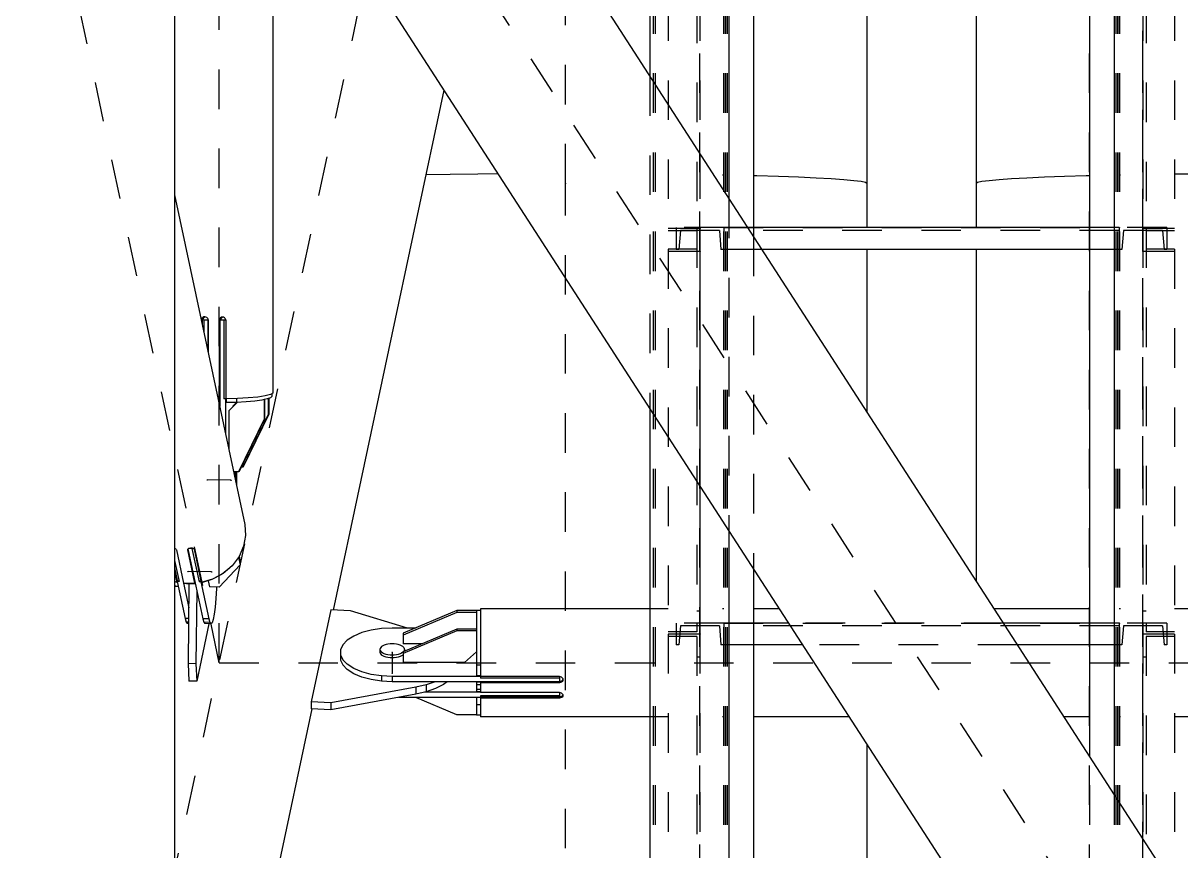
# Model space of a CAD drawing. Header units: millimetres. Extents: x 149919 to 150445, y 136651 to 136866.
# Drawn here: x 150260.593 to 150263.519, y 136713 to 136715.093 of the extents above; entities that cross this region are included whole.
import ezdxf

# ---------------------------------------------------------------- set-up
doc = ezdxf.new("R2010")
doc.units = ezdxf.units.MM
doc.header["$LTSCALE"] = 0.25
for name, pattern in [('CENTER', [50.8, 31.75, -6.35, 6.35, -6.35]), ('XKITLINE00', [0]), ('XKITLINE02', [4, 2, -2]), ('XKITLINE03', [6, 3, -1, 1, -1])]:
    doc.linetypes.add(name, pattern=pattern)

# ---------------------------------------------------------------- blocks, each defined once
blk = doc.blocks.new('çatıı')
at = {"color": 8, "linetype": 'CENTER'}
for p, q in [((12015, 6431.43), (12015, 8100.54)), ((11927.5, 6310.27), (11927.5, 7130.27)), ((11840, 5900.27), (12015, 6720.27)), ((11927.5, 6310.27), (11840, 6720.27)), ((12370, 5900.27), (11840, 6720.27)), ((12015, 4763.35), (12015, 6431.43)), ((11930.48, 6356.42), (11924.51, 6356.49)), ((11925.57, 6333.24), (11919.6, 6333.32)), ((11971.21, 6312.93), (11971.21, 6307.62)), ((11927.5, 6310.27), (12282.5, 6310.27))]:
    blk.add_line(p, q, dxfattribs=at)
at = {"color": 116, "linetype": 'XKITLINE02', "true_color": 0x136734}
for p, q in [((12037.15, 7919.31), (12037.16, 6234.33)), ((12037.69, 7919.31), (12037.69, 6234.33)), ((12054.92, 7919.31), (12054.93, 6234.33)), ((12055, 7919.31), (12055, 6234.33)), ((12055.45, 7919.31), (12055.46, 6234.33)), ((12055.85, 7919.31), (12055.85, 6234.33)), ((12147.48, 7919.31), (12147.48, 6234.33)), ((12153.68, 7919.31), (12153.68, 6234.33)), ((12154.13, 7919.31), (12154.13, 6234.33)), ((12154.53, 7919.31), (12154.53, 6234.33)), ((12154.98, 7919.31), (12154.98, 6234.33)), ((12155.07, 7919.31), (12155.06, 6234.33)), ((12041, 6517.52), (12041, 6419.49)), ((12048.2, 6516.94), (12048.2, 6414.27)), ((12049, 6517.52), (12049, 6414.27)), ((12160.98, 6517.52), (12160.98, 6414.27)), ((12161.78, 6516.94), (12161.78, 6414.27)), ((12168.98, 6517.52), (12168.98, 6419.49)), ((12036.31, 6458.54), (12036.31, 6374.55)), ((12049, 6438.9), (12049, 6420.07)), ((12056.31, 6427.6), (12056.31, 6343.61)), ((12043, 6420.27), (12043, 6414.77)), ((12055, 6420.27), (12043, 6420.27)), ((12043, 6420.27), (12043, 6414.77)), ((12055, 6420.27), (12055, 6414.77)), ((12062.5, 6420.27), (12055, 6420.27)), ((12055, 6420.27), (12055, 6414.77)), ((12055, 6420.27), (12055, 6414.77)), ((12154.98, 6420.27), (12147.48, 6420.27)), ((12154.98, 6420.27), (12154.98, 6414.77)), ((12154.98, 6420.27), (12154.98, 6414.77)), ((12166.98, 6420.27), (12154.98, 6420.27)), ((12154.98, 6420.27), (12154.98, 6414.77)), ((12166.98, 6420.27), (12166.98, 6414.77)), ((12166.98, 6420.27), (12166.98, 6414.77)), ((12049, 6420.07), (12041, 6420.07)), ((12048.2, 6419.49), (12041, 6419.49)), ((12044.07, 6419.57), (12043.68, 6414.77)), ((12044.07, 6419.57), (12043.68, 6414.77)), ((12053.94, 6419.57), (12044.07, 6419.57)), ((12049, 6420.09), (12048.2, 6420.09)), ((12048.2, 6420.09), (12048.2, 6318.11)), ((12049, 6420.09), (12049, 6317.52)), ((12053.94, 6419.57), (12054.32, 6414.77)), ((12053.94, 6419.57), (12054.32, 6414.77)), ((12154.98, 6419.57), (12055, 6419.57)), ((12062.5, 6418.01), (12062.5, 6334.02)), ((12156.05, 6419.57), (12155.66, 6414.77)), ((12156.05, 6419.57), (12155.66, 6414.77)), ((12165.92, 6419.57), (12156.05, 6419.57)), ((12160.98, 6420.09), (12160.98, 6317.52)), ((12161.78, 6420.09), (12160.98, 6420.09)), ((12168.98, 6420.07), (12160.98, 6420.07)), ((12161.78, 6420.09), (12161.78, 6318.11)), ((12168.98, 6419.49), (12161.78, 6419.49)), ((12165.92, 6419.57), (12166.3, 6414.77)), ((12165.92, 6419.57), (12166.3, 6414.77)), ((12048.2, 6414.84), (12041, 6414.84)), ((12041, 6414.84), (12041, 6317.52)), ((12043.68, 6414.77), (12043, 6414.77)), ((12055, 6414.77), (12054.32, 6414.77)), ((12064.6, 6414.77), (12055, 6414.77)), ((12154.98, 6414.77), (12147.48, 6414.77)), ((12155.66, 6414.77), (12154.98, 6414.77)), ((12168.98, 6414.84), (12161.78, 6414.84)), ((12166.98, 6414.77), (12166.3, 6414.77)), ((12168.98, 6414.84), (12168.98, 6317.52)), ((12049, 6414.26), (12041, 6414.26)), ((12049, 6414.27), (12048.2, 6414.27)), ((12161.78, 6414.27), (12160.98, 6414.27)), ((12168.98, 6414.26), (12160.98, 6414.26)), ((12049, 6408.53), (12049, 6317.52)), ((12049, 6323.35), (12048.2, 6323.35)), ((12161.78, 6323.35), (12160.98, 6323.35)), ((12048.2, 6318.11), (12041, 6318.11)), ((12043, 6320.27), (12043, 6314.77)), ((12055, 6320.27), (12043, 6320.27)), ((12043, 6320.27), (12043, 6314.77)), ((12044.07, 6319.57), (12043.68, 6314.77)), ((12044.07, 6319.57), (12043.68, 6314.77)), ((12053.94, 6319.57), (12044.07, 6319.57)), ((12053.94, 6319.57), (12054.32, 6314.77)), ((12053.94, 6319.57), (12054.32, 6314.77)), ((12055, 6320.27), (12055, 6314.77)), ((12062.5, 6320.27), (12055, 6320.27)), ((12055, 6320.27), (12055, 6314.77)), ((12055, 6320.27), (12055, 6314.77)), ((12154.98, 6319.57), (12055, 6319.57)), ((12125.67, 6320.27), (12071.39, 6320.27)), ((12154.98, 6320.27), (12147.48, 6320.27)), ((12154.98, 6320.27), (12154.98, 6314.77)), ((12154.98, 6320.27), (12154.98, 6314.77)), ((12166.98, 6320.27), (12154.98, 6320.27)), ((12154.98, 6320.27), (12154.98, 6314.77)), ((12156.05, 6319.57), (12155.66, 6314.77)), ((12156.05, 6319.57), (12155.66, 6314.77)), ((12165.92, 6319.57), (12156.05, 6319.57)), ((12168.98, 6318.11), (12161.78, 6318.11)), ((12165.92, 6319.57), (12166.3, 6314.77)), ((12165.92, 6319.57), (12166.3, 6314.77)), ((12166.98, 6320.27), (12166.98, 6314.77)), ((12166.98, 6320.27), (12166.98, 6314.77)), ((12041, 6317.52), (12041, 6234.33)), ((12049, 6317.52), (12041, 6317.52)), ((12049, 6317.52), (12041, 6317.52)), ((12048.2, 6316.94), (12041, 6316.94)), ((12048.2, 6316.94), (12048.2, 6217.17)), ((12049, 6317.52), (12049, 6234.33)), ((12160.98, 6317.52), (12160.98, 6214.27)), ((12168.98, 6317.52), (12160.98, 6317.52)), ((12168.98, 6317.52), (12160.98, 6317.52)), ((12161.78, 6316.94), (12161.78, 6214.27)), ((12168.98, 6316.94), (12161.78, 6316.94)), ((12168.98, 6317.52), (12168.98, 6219.49)), ((12043.68, 6314.77), (12043, 6314.77)), ((12055, 6314.77), (12054.32, 6314.77)), ((12062.5, 6314.77), (12055, 6314.77)), ((12129.23, 6314.77), (12074.94, 6314.77)), ((12154.98, 6314.77), (12147.48, 6314.77)), ((12155.66, 6314.77), (12154.98, 6314.77)), ((12166.98, 6314.77), (12166.3, 6314.77)), ((12049, 6311.72), (12048.2, 6311.72)), ((12161.78, 6311.72), (12160.98, 6311.72))]:
    blk.add_line(p, q, dxfattribs=at)
at = {"color": 1, "linetype": 'XKITLINE03'}
for p, q in [((12049.01, 6234.33), (12049, 7919.31)), ((12055, 7919.31), (12055, 6234.33)), ((12147.48, 6234.33), (12147.48, 7919.31)), ((12160.98, 6234.33), (12160.98, 7919.31)), ((12049, 6517.52), (12049, 6420.07)), ((12160.98, 6420.07), (12160.98, 6517.52)), ((12055, 6420.27), (12154.98, 6420.27)), ((12055, 6420.27), (12055, 6420.27)), ((12154.98, 6420.27), (12154.98, 6420.27)), ((12049, 6414.26), (12049, 6317.52)), ((12160.98, 6317.52), (12160.98, 6414.26)), ((12055, 6320.27), (12154.98, 6320.27)), ((12055, 6320.27), (12055, 6320.27)), ((12154.98, 6320.27), (12154.98, 6320.27)), ((12049, 6317.52), (12049, 6220.07)), ((12160.98, 6220.07), (12160.98, 6317.52))]:
    blk.add_line(p, q, dxfattribs=at)
at = {"color": 7, "linetype": 'XKITLINE00'}
for p, q in [((12036.31, 6697.45), (12036.31, 6458.54)), ((12056.31, 6697.45), (12056.31, 6427.6)), ((12062.5, 6697.45), (12062.5, 6418.01)), ((12147.48, 6697.45), (12147.48, 6286.53)), ((12153.68, 6697.45), (12153.68, 6276.94)), ((12147.48, 6420.27), (12062.5, 6420.27)), ((12147.48, 6414.77), (12064.6, 6414.77)), ((12036.31, 6374.55), (12036.31, 6234.33)), ((12056.31, 6343.61), (12056.31, 6234.33)), ((12062.5, 6334.02), (12062.5, 6234.33)), ((12071.39, 6320.27), (12062.5, 6320.27)), ((12147.48, 6320.27), (12125.67, 6320.27)), ((12074.94, 6314.77), (12062.5, 6314.77)), ((12147.48, 6314.77), (12129.23, 6314.77))]:
    blk.add_line(p, q, dxfattribs=at)
at = {"color": 8, "linetype": 'XKITLINE00'}
for p, q in [((11986.35, 6535.83), (12262.11, 6109.19)), ((11941.07, 6519.86), (11941.07, 6378.42)), ((12091.2, 6514.77), (12091.2, 6431.43)), ((12118.8, 6514.77), (12118.8, 6431.43)), ((11947.88, 6511.36), (12223.64, 6084.72)), ((11916.2, 6508.24), (11916.2, 5936.52)), ((11984.3, 6455.02), (11956.25, 6323.6)), ((11985.83, 6433.73), (11979.74, 6433.63)), ((11992.88, 6433.81), (11985.83, 6433.73)), ((11997.98, 6433.85), (11992.88, 6433.81)), ((12055, 6433.54), (12054.72, 6433.55)), ((12063.34, 6433.35), (12062.5, 6433.37)), ((12068.88, 6433.19), (12063.34, 6433.35)), ((12073.9, 6433.01), (12068.88, 6433.19)), ((12073.9, 6433.01), (12068.88, 6433.19)), ((12078.35, 6432.81), (12073.9, 6433.01)), ((12078.35, 6432.81), (12073.9, 6433.01)), ((12082.2, 6432.6), (12078.35, 6432.81)), ((12082.2, 6432.6), (12078.35, 6432.81)), ((12085.39, 6432.38), (12082.2, 6432.6)), ((12085.39, 6432.38), (12082.2, 6432.6)), ((12087.91, 6432.15), (12085.39, 6432.38)), ((12087.91, 6432.15), (12085.39, 6432.38)), ((12089.73, 6431.91), (12087.91, 6432.15)), ((12089.73, 6431.91), (12087.91, 6432.15)), ((12122.08, 6432.15), (12120.26, 6431.91)), ((12122.08, 6432.15), (12120.26, 6431.91)), ((12124.6, 6432.38), (12122.08, 6432.15)), ((12124.6, 6432.38), (12122.08, 6432.15)), ((12127.79, 6432.6), (12124.6, 6432.38)), ((12127.79, 6432.6), (12124.6, 6432.38)), ((12131.64, 6432.81), (12127.79, 6432.6)), ((12131.64, 6432.81), (12127.79, 6432.6)), ((12136.09, 6433.01), (12131.64, 6432.81)), ((12136.09, 6433.01), (12131.64, 6432.81)), ((12141.11, 6433.19), (12136.09, 6433.01)), ((12141.11, 6433.19), (12136.09, 6433.01)), ((12146.65, 6433.35), (12141.11, 6433.19)), ((12147.48, 6433.37), (12146.65, 6433.35)), ((12155.27, 6433.55), (12154.98, 6433.54)), ((12172.88, 6433.81), (12168.98, 6433.77)), ((12090.83, 6431.67), (12089.73, 6431.91)), ((12090.83, 6431.67), (12089.73, 6431.91)), ((12091.2, 6431.43), (12090.83, 6431.67)), ((12091.2, 6431.43), (12090.83, 6431.67)), ((12091.2, 6431.43), (12091.2, 6420.27)), ((12119.16, 6431.67), (12118.8, 6431.43)), ((12119.16, 6431.67), (12118.8, 6431.43)), ((12118.8, 6431.43), (12118.8, 6420.27)), ((12120.26, 6431.91), (12119.16, 6431.67)), ((12120.26, 6431.91), (12119.16, 6431.67)), ((11916.2, 6428.61), (11933.99, 6345.24)), ((12091.2, 6414.77), (12091.2, 6373.62)), ((12118.8, 6414.77), (12118.8, 6330.92)), ((11923.07, 6397.17), (11923.01, 6396.91)), ((11923.08, 6396.98), (11923.01, 6396.91)), ((11923.01, 6396.91), (11923.01, 6396.67)), ((11923.17, 6397.4), (11923.07, 6397.17)), ((11923.12, 6397.24), (11923.08, 6396.98)), ((11923.08, 6396.98), (11923.08, 6396.36)), ((11923.22, 6397.45), (11923.12, 6397.24)), ((11923.84, 6397.73), (11923.16, 6396.96)), ((11923.58, 6396.92), (11923.16, 6396.96)), ((11923.16, 6396.96), (11923.16, 6395.98)), ((11923.35, 6397.58), (11923.17, 6397.4)), ((11923.59, 6397.69), (11923.35, 6397.58)), ((11923.58, 6396.92), (11923.58, 6394)), ((11924.62, 6396.91), (11923.58, 6396.92)), ((11923.85, 6397.73), (11923.59, 6397.69)), ((11924.1, 6397.68), (11923.85, 6397.73)), ((11924.34, 6397.55), (11924.1, 6397.68)), ((11924.34, 6397.55), (11924.52, 6397.36)), ((11924.52, 6397.36), (11924.64, 6397.12)), ((11924.67, 6396.96), (11924.62, 6396.91)), ((11924.62, 6396.91), (11924.62, 6389.12)), ((11924.64, 6397.12), (11924.68, 6396.86)), ((11924.68, 6396.86), (11924.68, 6388.85)), ((11927.51, 6397.09), (11927.47, 6396.83)), ((11927.53, 6396.9), (11927.47, 6396.83)), ((11927.47, 6396.83), (11927.47, 6376.97)), ((11927.63, 6397.32), (11927.51, 6397.09)), ((11927.57, 6397.16), (11927.51, 6397.09)), ((11927.57, 6397.16), (11927.53, 6396.9)), ((11927.53, 6396.9), (11927.53, 6377.04)), ((11927.68, 6397.38), (11927.57, 6397.16)), ((11928.31, 6397.67), (11927.61, 6396.87)), ((11928.65, 6396.86), (11927.61, 6396.87)), ((11927.61, 6396.87), (11927.61, 6375.14)), ((11927.82, 6397.51), (11927.63, 6397.32)), ((11928.06, 6397.63), (11927.82, 6397.51)), ((11928.32, 6397.67), (11928.06, 6397.63)), ((11928.58, 6397.63), (11928.32, 6397.67)), ((11928.82, 6397.51), (11928.58, 6397.63)), ((11929.12, 6396.88), (11928.65, 6396.86)), ((11928.65, 6396.86), (11928.65, 6377)), ((11929.01, 6397.32), (11928.82, 6397.51)), ((11929.01, 6397.32), (11929.11, 6397.09)), ((11929.11, 6397.09), (11929.18, 6396.83)), ((11929.16, 6396.92), (11929.12, 6396.88)), ((11929.12, 6396.88), (11929.12, 6377.03)), ((11929.18, 6396.83), (11929.18, 6376.97)), ((11927.61, 6380.15), (11927.53, 6380.15)), ((11927.47, 6376.97), (11927.22, 6376.97)), ((11927.53, 6377.04), (11927.47, 6376.97)), ((11927.61, 6377.13), (11927.5, 6377.01)), ((11927.5, 6377.01), (11927.5, 6376.02)), ((11929.12, 6377.03), (11928.65, 6377)), ((11929.1, 6377), (11928.65, 6377)), ((11929.12, 6377.03), (11929.1, 6377)), ((11929.1, 6377), (11929.1, 6368.15)), ((11932.09, 6377.06), (11929.18, 6376.97)), ((11929.22, 6376.98), (11929.22, 6376.03)), ((11931.86, 6377.05), (11931.86, 6376.1)), ((11934.83, 6377.22), (11932.09, 6377.06)), ((11936.49, 6376.44), (11934.32, 6376.24)), ((11937.21, 6377.45), (11934.83, 6377.22)), ((11938.29, 6376.68), (11936.49, 6376.44)), ((11939.1, 6377.73), (11937.21, 6377.45)), ((11938.83, 6376.8), (11938.29, 6376.68)), ((11938.85, 6376.8), (11938.83, 6376.8)), ((11939.63, 6376.96), (11938.85, 6376.8)), ((11938.85, 6376.8), (11938.85, 6371.83)), ((11938.85, 6376.8), (11938.85, 6376.8)), ((11938.95, 6376.82), (11938.95, 6371.95)), ((11940.41, 6378.07), (11939.1, 6377.73)), ((11940.46, 6377.27), (11939.63, 6376.96)), ((11939.9, 6377.07), (11939.9, 6373.02)), ((11940.01, 6377.11), (11940.01, 6373.14)), ((11941.07, 6378.42), (11940.41, 6378.07)), ((11940.75, 6377.6), (11940.46, 6377.27)), ((11940.75, 6378.25), (11940.75, 6377.6)), ((11927.5, 6376.02), (11927.42, 6376.02)), ((11927.61, 6376.14), (11927.5, 6376.02)), ((11931.86, 6376.1), (11929.22, 6376.03)), ((11932.12, 6376.12), (11929.9, 6373.93)), ((11929.9, 6373.93), (11929.9, 6364.4)), ((11932.1, 6376.12), (11930, 6374.05)), ((11931.95, 6376.11), (11930.95, 6375.12)), ((11930.95, 6375.12), (11930.95, 6374.99)), ((11931.94, 6376.11), (11931.06, 6375.24)), ((11934.32, 6376.24), (11931.86, 6376.1)), ((11931.86, 6376.1), (11931.86, 6376.03)), ((11938.85, 6371.83), (11932.38, 6358.51)), ((11938.95, 6371.95), (11932.49, 6358.63)), ((11939.9, 6373.02), (11933.44, 6359.7)), ((11940.01, 6373.14), (11933.54, 6359.82)), ((11938.95, 6371.95), (11938.85, 6371.83)), ((11940.01, 6373.14), (11939.9, 6373.02)), ((11933.44, 6359.7), (11933.01, 6359.71)), ((11933.54, 6359.82), (11933.44, 6359.7)), ((11932.38, 6358.51), (11931.15, 6358.53)), ((11931.54, 6358.52), (11931.56, 6358.27)), ((11931.56, 6358.27), (11931.58, 6357.81)), ((11931.58, 6357.81), (11931.6, 6357.31)), ((11931.6, 6357.31), (11931.6, 6356.78)), ((11931.6, 6356.78), (11931.6, 6356.44)), ((11931.86, 6357.98), (11931.83, 6355.35)), ((11931.86, 6358.52), (11931.86, 6357.98)), ((11932.49, 6358.63), (11932.38, 6358.51)), ((11933.99, 6345.24), (11934.16, 6342.48)), ((11934.16, 6342.48), (11933.65, 6339.73)), ((11916.24, 6339.16), (11916.2, 6339.18)), ((11916.45, 6339.06), (11916.24, 6339.16)), ((11916.59, 6338.95), (11916.45, 6339.06)), ((11916.59, 6338.95), (11916.65, 6338.84)), ((11916.65, 6338.84), (11918.45, 6330.43)), ((11919.45, 6338.91), (11919.44, 6338.8)), ((11919.44, 6338.8), (11921.23, 6330.39)), ((11919.55, 6339.02), (11919.45, 6338.91)), ((11919.54, 6339.01), (11921.26, 6330.94)), ((11919.73, 6339.12), (11919.55, 6339.02)), ((11919.58, 6339.04), (11923.35, 6321.37)), ((11919.95, 6339.19), (11919.73, 6339.12)), ((11920.6, 6339.14), (11919.82, 6339.15)), ((11920.21, 6339.23), (11919.95, 6339.19)), ((11920.48, 6339.24), (11920.21, 6339.23)), ((11920.72, 6339.21), (11920.48, 6339.24)), ((11920.73, 6339.21), (11920.6, 6339.14)), ((11920.6, 6339.14), (11922.39, 6330.73)), ((11920.93, 6339.15), (11920.72, 6339.21)), ((11921.05, 6339.06), (11920.93, 6339.15)), ((11921.05, 6339.06), (11921.14, 6338.97)), ((11921.14, 6338.97), (11922.93, 6330.56)), ((11933.65, 6339.73), (11932.49, 6337.12)), ((11916.2, 6336.1), (11917.33, 6330.8)), ((11932.49, 6337.12), (11930.73, 6334.8)), ((11932.34, 6336.93), (11932.75, 6334.99)), ((11932.53, 6337.21), (11932.81, 6335.9)), ((11932.81, 6335.9), (11932.75, 6334.99)), ((11916.2, 6334.3), (11916.89, 6331.04)), ((11916.2, 6334.05), (11916.8, 6331.21)), ((11916.2, 6333.31), (11916.77, 6330.64)), ((11928.03, 6332.54), (11925.64, 6331.29)), ((11928.46, 6332.86), (11925.79, 6331.42)), ((11932.75, 6334.99), (11927.5, 6329.4)), ((11928.39, 6332.83), (11928.03, 6332.54)), ((11930.73, 6334.8), (11928.46, 6332.86)), ((11930.11, 6334.19), (11928.74, 6333.1)), ((11930.35, 6334.47), (11930.11, 6334.19)), ((11916.77, 6330.64), (11916.2, 6330.83)), ((11916.88, 6330.58), (11916.2, 6330.82)), ((11916.56, 6329.54), (11916.2, 6329.81)), ((11917.15, 6329.53), (11916.56, 6329.54)), ((11916.8, 6331.21), (11916.77, 6330.64)), ((11916.81, 6331.4), (11916.79, 6331)), ((11916.79, 6331), (11916.88, 6330.58)), ((11916.89, 6331.04), (11916.88, 6330.8)), ((11917.33, 6330.8), (11916.88, 6330.8)), ((11916.88, 6330.8), (11918.88, 6321.43)), ((11916.89, 6330.75), (11916.88, 6330.58)), ((11917.33, 6330.8), (11916.89, 6331.04)), ((11918.44, 6330.43), (11919.78, 6324.18)), ((11919.83, 6330.27), (11918.45, 6330.43)), ((11918.53, 6330.42), (11918.55, 6330.3)), ((11919.25, 6330.24), (11918.55, 6330.3)), ((11919.22, 6330.34), (11919.25, 6330.24)), ((11919.94, 6330.21), (11919.25, 6330.24)), ((11919.85, 6330.21), (11919.61, 6310.05)), ((11921.23, 6330.39), (11919.83, 6330.27)), ((11920.64, 6330.22), (11919.94, 6330.21)), ((11920.61, 6330.34), (11920.64, 6330.22)), ((11921.34, 6330.26), (11920.64, 6330.22)), ((11921.26, 6330.94), (11921.23, 6330.39)), ((11921.27, 6331.11), (11921.25, 6330.68)), ((11921.25, 6330.68), (11921.34, 6330.26)), ((11921.36, 6330.69), (11921.34, 6330.26)), ((11922.85, 6330.96), (11922.39, 6330.73)), ((11922.84, 6330.73), (11922.39, 6330.73)), ((11922.85, 6330.92), (11922.84, 6330.73)), ((11922.84, 6330.73), (11924.84, 6321.36)), ((11925.79, 6331.42), (11922.93, 6330.56)), ((11923.03, 6330.59), (11923.04, 6330.51)), ((11925.64, 6331.29), (11923.04, 6330.51)), ((11924.68, 6331), (11925.01, 6329.43)), ((11925.63, 6331.37), (11925.64, 6331.29)), ((11921.82, 6328.56), (11921.6, 6310.02)), ((11927.5, 6329.4), (11925.01, 6329.43)), ((11926.81, 6329.01), (11926.66, 6326.52)), ((11926.83, 6329.4), (11926.81, 6329.01)), ((11926.46, 6324.33), (11926.22, 6322.53)), ((11926.66, 6326.52), (11926.46, 6324.33)), ((11993.51, 6323.92), (11993.51, 6306.81)), ((12041, 6323.92), (11993.51, 6323.92)), ((12055, 6323.92), (12054.72, 6323.92)), ((12069.04, 6323.92), (12062.5, 6323.92)), ((12147.48, 6323.92), (12123.32, 6323.92)), ((12155.27, 6323.92), (12154.98, 6323.92)), ((12216.48, 6323.92), (12168.98, 6323.92)), ((11919.75, 6321.42), (11918.88, 6321.43)), ((11918.88, 6321.43), (11919.14, 6320.55)), ((11924.84, 6321.36), (11923.35, 6321.37)), ((11923.35, 6321.37), (11923.61, 6320.49)), ((11924.84, 6321.36), (11925.1, 6320.47)), ((11925.96, 6321.2), (11925.67, 6320.39)), ((11926.22, 6322.53), (11925.96, 6321.2)), ((11955.68, 6323.62), (11950.72, 6300.37)), ((11960.66, 6323.39), (11955.68, 6323.62)), ((11975.1, 6319.05), (11960.66, 6323.39)), ((11987.51, 6323.45), (11974.01, 6317.71)), ((11987.51, 6322.99), (11974.01, 6317.24)), ((11992.51, 6323.45), (11987.51, 6323.45)), ((11987.51, 6323.45), (11987.51, 6322.99)), ((11992.51, 6322.99), (11987.51, 6322.99)), ((11993.51, 6323.52), (11992.51, 6323.52)), ((11992.51, 6323.52), (11992.51, 6323.45)), ((11992.51, 6323.45), (11992.51, 6323.43)), ((11992.51, 6323.43), (11992.51, 6318.33)), ((11919.74, 6320.54), (11919.14, 6320.55)), ((11919.14, 6320.55), (11919.42, 6320.22)), ((11919.73, 6320.22), (11919.42, 6320.22)), ((11924.87, 6320.15), (11921.79, 6305.61)), ((11925.1, 6320.47), (11923.61, 6320.49)), ((11923.61, 6320.49), (11923.89, 6320.16)), ((11925.38, 6320.14), (11923.89, 6320.16)), ((11925.1, 6320.47), (11925.38, 6320.14)), ((11925.67, 6320.39), (11925.38, 6320.14)), ((11963.51, 6317.88), (11961.48, 6317.02)), ((11965.88, 6318.52), (11963.51, 6317.88)), ((11968.49, 6318.92), (11965.88, 6318.52)), ((11971.21, 6319.05), (11968.49, 6318.92)), ((11977.16, 6319.05), (11971.21, 6319.05)), ((11987.51, 6318.78), (11974.01, 6313.03)), ((11987.51, 6318.31), (11974.01, 6312.57)), ((11992.51, 6318.78), (11987.51, 6318.78)), ((11987.51, 6318.78), (11987.51, 6318.31)), ((11992.51, 6318.31), (11987.51, 6318.31)), ((11992.51, 6318.33), (11992.51, 6318.31)), ((11992.51, 6318.31), (11992.51, 6318.3)), ((11992.51, 6318.3), (11992.51, 6312.39)), ((11959.87, 6315.99), (11958.75, 6314.82)), ((11961.48, 6317.02), (11959.87, 6315.99)), ((11969.66, 6314.89), (11969.22, 6314.74)), ((11970.15, 6315), (11969.66, 6314.89)), ((11970.67, 6315.06), (11970.15, 6315)), ((11971.21, 6315.08), (11970.67, 6315.06)), ((11971.75, 6315.06), (11971.21, 6315.08)), ((11972.27, 6315), (11971.75, 6315.06)), ((11972.76, 6314.89), (11972.27, 6315)), ((11973.2, 6314.74), (11972.76, 6314.89)), ((11974.01, 6317.71), (11974.01, 6315.03)), ((11978.7, 6315.03), (11974.01, 6315.03)), ((11958.75, 6314.82), (11958.18, 6313.57)), ((11958.18, 6313.57), (11958.18, 6310.96)), ((11958.18, 6312.29), (11958.75, 6311.03)), ((11968.16, 6313.89), (11968.11, 6313.63)), ((11968.11, 6313.63), (11968.11, 6312.93)), ((11968.11, 6313.63), (11968.16, 6313.38)), ((11968.11, 6312.93), (11968.16, 6312.68)), ((11968.3, 6314.13), (11968.16, 6313.89)), ((11968.16, 6313.38), (11968.3, 6313.14)), ((11968.16, 6312.68), (11968.3, 6312.43)), ((11968.53, 6314.36), (11968.3, 6314.13)), ((11968.3, 6313.14), (11968.53, 6312.91)), ((11968.3, 6312.43), (11968.53, 6312.2)), ((11968.84, 6314.57), (11968.53, 6314.36)), ((11968.84, 6312.7), (11968.53, 6312.91)), ((11968.84, 6312), (11968.53, 6312.2)), ((11969.22, 6314.74), (11968.84, 6314.57)), ((11969.22, 6312.52), (11968.84, 6312.7)), ((11969.22, 6311.82), (11968.84, 6312)), ((11969.66, 6312.38), (11969.22, 6312.52)), ((11970.15, 6312.27), (11969.66, 6312.38)), ((11970.67, 6312.21), (11970.15, 6312.27)), ((11971.21, 6312.19), (11970.67, 6312.21)), ((11971.75, 6312.21), (11971.21, 6312.19)), ((11971.21, 6312.19), (11971.21, 6311.48)), ((11972.27, 6312.27), (11971.75, 6312.21)), ((11972.76, 6312.38), (11972.27, 6312.27)), ((11973.2, 6312.52), (11972.76, 6312.38)), ((11973.59, 6314.57), (11973.2, 6314.74)), ((11973.59, 6312.7), (11973.2, 6312.52)), ((11973.59, 6312), (11973.2, 6311.82)), ((11973.9, 6314.36), (11973.59, 6314.57)), ((11973.9, 6312.91), (11973.59, 6312.7)), ((11973.9, 6312.2), (11973.59, 6312)), ((11973.9, 6314.36), (11974.12, 6314.13)), ((11974.01, 6313.03), (11973.9, 6312.91)), ((11974.01, 6312.32), (11973.9, 6312.2)), ((11974.01, 6313.03), (11974.01, 6310.36)), ((11974.12, 6313.14), (11974.03, 6313.04)), ((11974.12, 6314.13), (11974.26, 6313.89)), ((11974.26, 6313.38), (11974.12, 6313.14)), ((11974.26, 6313.89), (11974.31, 6313.63)), ((11974.31, 6313.63), (11974.26, 6313.38)), ((11974.31, 6313.63), (11974.31, 6313.16)), ((11992.51, 6313.01), (11989.51, 6310.36)), ((11992.51, 6312.39), (11992.51, 6307)), ((11921.6, 6310.02), (11919.61, 6310.05)), ((11919.61, 6310.05), (11919.8, 6305.64)), ((11921.6, 6310.02), (11921.79, 6305.61)), ((11958.18, 6310.96), (11958.75, 6309.71)), ((11958.75, 6311.03), (11959.87, 6309.87)), ((11958.75, 6309.71), (11959.87, 6308.54)), ((11961.48, 6308.83), (11959.87, 6309.87)), ((11969.66, 6311.67), (11969.22, 6311.82)), ((11970.15, 6311.57), (11969.66, 6311.67)), ((11970.67, 6311.5), (11970.15, 6311.57)), ((11971.21, 6311.48), (11970.67, 6311.5)), ((11971.75, 6311.5), (11971.21, 6311.48)), ((11972.27, 6311.57), (11971.75, 6311.5)), ((11972.76, 6311.67), (11972.27, 6311.57)), ((11973.2, 6311.82), (11972.76, 6311.67)), ((11989.51, 6310.36), (11974.01, 6310.36)), ((11993.51, 6309.68), (11992.51, 6309.68)), ((11961.48, 6307.5), (11959.87, 6308.54)), ((11963.51, 6307.97), (11961.48, 6308.83)), ((11963.51, 6306.65), (11961.48, 6307.5)), ((11965.88, 6307.33), (11963.51, 6307.97)), ((11965.88, 6306.01), (11963.51, 6306.65)), ((11968.49, 6306.94), (11965.88, 6307.33)), ((11971.21, 6306.8), (11968.49, 6306.94)), ((11968.49, 6306.94), (11968.49, 6305.61)), ((11993.51, 6306.8), (11971.21, 6306.8)), ((11971.21, 6306.8), (11971.21, 6305.48)), ((11993.51, 6307), (11992.51, 6307)), ((12013.51, 6306.81), (11993.51, 6306.81)), ((11993.51, 6306.8), (11993.51, 6306.4)), ((12013.51, 6306.4), (11993.51, 6306.4)), ((12013.77, 6306.74), (12013.51, 6306.81)), ((12013.51, 6306.81), (12013.51, 6305.48)), ((12014.01, 6306.65), (12013.77, 6306.74)), ((12014.2, 6306.47), (12014.01, 6306.65)), ((12014.2, 6306.47), (12014.32, 6306.25)), ((12014.32, 6306.25), (12014.36, 6306)), ((12014.34, 6306.14), (12014.32, 6306.04)), ((11921.79, 6305.61), (11919.8, 6305.64)), ((11977.15, 6304.06), (11955.69, 6300.14)), ((11968.49, 6305.61), (11965.88, 6306.01)), ((11971.21, 6305.48), (11968.49, 6305.61)), ((12013.51, 6305.48), (11971.21, 6305.48)), ((11979.82, 6304.69), (11977.15, 6304.06)), ((11977.15, 6304.06), (11977.15, 6302.3)), ((11982.05, 6305.48), (11979.82, 6304.69)), ((11979.82, 6304.69), (11979.82, 6302.92)), ((11982.19, 6303.76), (11979.82, 6302.92)), ((11984.2, 6304.79), (11982.19, 6303.76)), ((11985.12, 6305.48), (11984.2, 6304.79)), ((11992.51, 6305.48), (11992.51, 6304.08)), ((11993.51, 6305.35), (11992.51, 6305.35)), ((11993.51, 6304.71), (11992.51, 6304.71)), ((11992.51, 6304.08), (11992.51, 6302.88)), ((11993.51, 6303.47), (11992.51, 6303.47)), ((11993.51, 6305.48), (11993.51, 6302.73)), ((11993.51, 6305.48), (11993.51, 6305.35)), ((12013.51, 6305.21), (11993.51, 6305.21)), ((12013.77, 6305.53), (12013.51, 6305.49)), ((12013.51, 6305.48), (12013.51, 6305.21)), ((12013.77, 6305.25), (12013.51, 6305.21)), ((12014.01, 6305.64), (12013.77, 6305.53)), ((12013.77, 6305.53), (12013.77, 6305.25)), ((12014.01, 6305.36), (12013.77, 6305.25)), ((12014.2, 6305.82), (12014.01, 6305.64)), ((12014.2, 6305.53), (12014.01, 6305.36)), ((12014.32, 6306.04), (12014.2, 6305.82)), ((12014.32, 6305.76), (12014.2, 6305.53)), ((12014.36, 6306), (12014.32, 6305.76)), ((11955.69, 6300.14), (11950.72, 6300.37)), ((11950.72, 6300.37), (11950.72, 6298.6)), ((11977.15, 6302.3), (11955.69, 6298.37)), ((11993.51, 6301.5), (11972.8, 6301.5)), ((11979.82, 6302.92), (11977.15, 6302.3)), ((11987.51, 6297.1), (11977.16, 6301.5)), ((11993.51, 6302.83), (11979.41, 6302.83)), ((11993.51, 6302.88), (11992.51, 6302.88)), ((11992.51, 6301.5), (11992.51, 6298.27)), ((12013.51, 6302.73), (11993.51, 6302.73)), ((12013.51, 6301.9), (11993.51, 6301.9)), ((11993.51, 6301.9), (11993.51, 6301.5)), ((12013.51, 6301.62), (11993.51, 6301.62)), ((11993.51, 6301.5), (11993.51, 6301.32)), ((12013.51, 6301.32), (11993.51, 6301.32)), ((11993.51, 6301.32), (11993.51, 6296.63)), ((12013.77, 6302.7), (12013.51, 6302.73)), ((12013.51, 6302.73), (12013.51, 6301.62)), ((12013.51, 6301.62), (12013.51, 6301.32)), ((12013.77, 6301.37), (12013.51, 6301.32)), ((12013.77, 6301.65), (12013.53, 6301.62)), ((12014.01, 6302.6), (12013.77, 6302.7)), ((12014.01, 6301.74), (12013.77, 6301.65)), ((12014.01, 6301.45), (12013.77, 6301.37)), ((12014.2, 6302.44), (12014.01, 6302.6)), ((12014.04, 6301.76), (12014.01, 6301.74)), ((12014.2, 6301.61), (12014.03, 6301.47)), ((12014.2, 6301.89), (12014.04, 6301.76)), ((12014.2, 6302.44), (12014.32, 6302.24)), ((12014.32, 6302.09), (12014.2, 6301.89)), ((12014.32, 6301.81), (12014.2, 6301.61)), ((12014.32, 6302.24), (12014.36, 6302.02)), ((12014.33, 6302.16), (12014.32, 6302.09)), ((12014.36, 6302.02), (12014.32, 6301.81)), ((11950.92, 6298.59), (11916.2, 6135.9)), ((11955.69, 6298.37), (11950.72, 6298.6)), ((11955.69, 6300.14), (11955.69, 6298.37)), ((11993.51, 6299.67), (11992.51, 6299.67)), ((11992.51, 6298.27), (11992.51, 6297.03)), ((11992.51, 6297.1), (11987.51, 6297.1)), ((11993.51, 6297.03), (11992.51, 6297.03)), ((12041, 6296.63), (11993.51, 6296.63)), ((12055, 6296.63), (12054.72, 6296.63)), ((12086.67, 6296.63), (12062.5, 6296.63)), ((12147.48, 6296.63), (12140.95, 6296.63)), ((12155.27, 6296.63), (12154.98, 6296.63)), ((12216.48, 6296.63), (12168.98, 6296.63)), ((12091.2, 6289.63), (12091.2, 6248.48))]:
    blk.add_line(p, q, dxfattribs=at)
for centre in [(12015, 6431.43), (12015, 6431.43), (11924.51, 6356.49), (11930.48, 6356.42), (11919.6, 6333.32), (11925.57, 6333.24), (11971.21, 6312.93), (11927.5, 6310.27), (11927.5, 6310.27), (11927.5, 6310.27), (11971.21, 6307.62)]:
    blk.add_circle(centre, 0.05, dxfattribs=at)
at = {"color": 1, "linetype": 'XKITLINE00'}
for centre in [(12055, 6420.27), (12055, 6420.27), (12154.98, 6420.27), (12154.98, 6420.27), (12049, 6420.07), (12160.98, 6420.07), (12049, 6414.26), (12160.98, 6414.26), (12055, 6320.27), (12055, 6320.27), (12154.98, 6320.27), (12154.98, 6320.27), (12049, 6317.52), (12049, 6317.52), (12160.98, 6317.52), (12160.98, 6317.52)]:
    blk.add_circle(centre, 0.05, dxfattribs=at)

msp = doc.modelspace()

# ---------------------------------------------------------------- block references
at = {"xscale": 0.009999943142843078, "yscale": 0.009999943142843078, "zscale": 0.009999943142843078}
msp.add_blockref('çatıı', (150141.8141, 136650.3731), dxfattribs=at)

doc.saveas('drawing.dxf')
